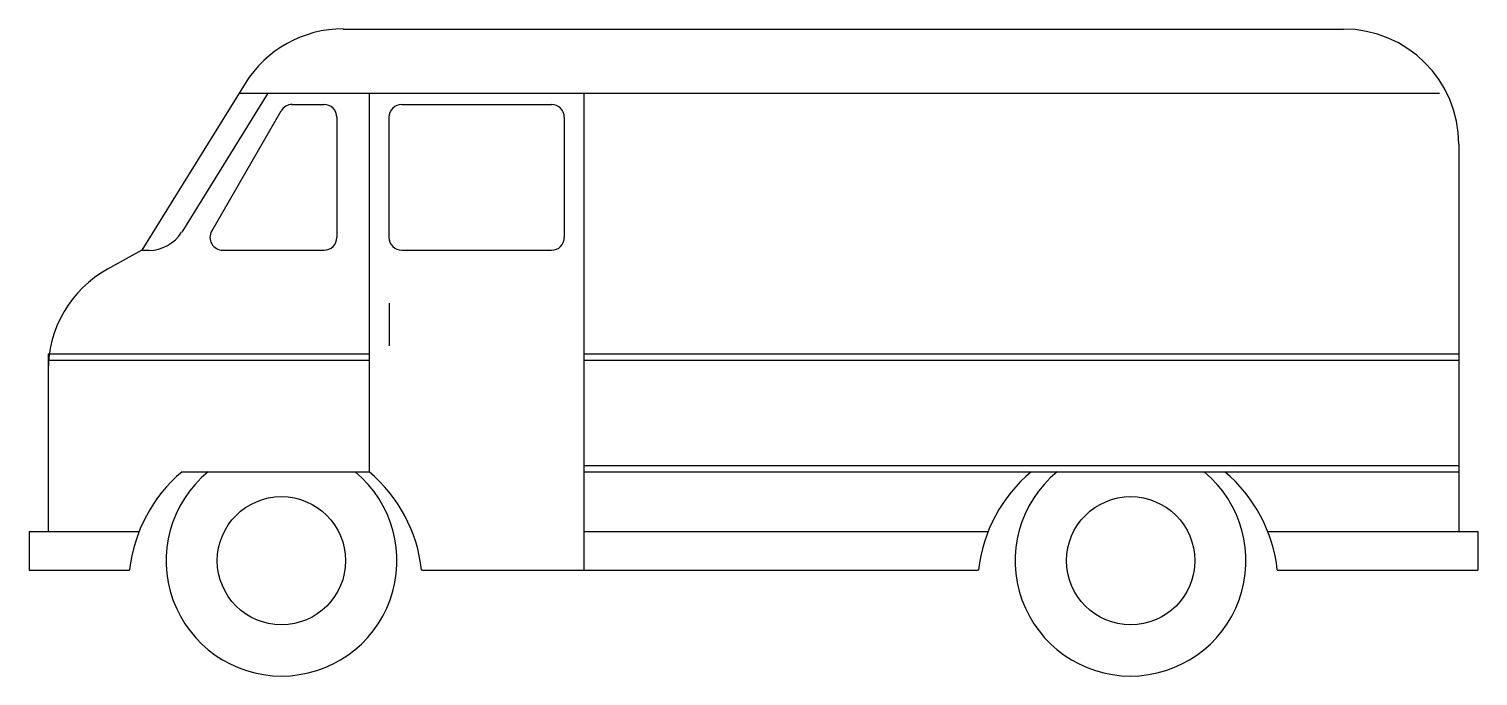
# Model space of a CAD drawing. Extents: x 0 to 1.03, y 0 to 0.46.
import ezdxf

# ---------------------------------------------------------------- set-up
doc = ezdxf.new("R2010")
doc.units = 0
doc.header["$MEASUREMENT"] = 0
doc.layers.get('0').update_dxf_attribs({"linetype": 'CONTINUOUS'})

msp = doc.modelspace()

# ---------------------------------------------------------------- linework, layer by layer
at = {"linetype": 'CONTINUOUS'}
for p, q in [((0.2275, 0.4596), (0.9372, 0.4596)), ((0.158, 0.4209), (0.0846, 0.3025)), ((0.174, 0.4141), (0.1129, 0.3154)), ((0.1538, 0.4141), (1.0055, 0.4141)), ((0.2459, 0.4141), (0.2459, 0.1451)), ((0.3982, 0.4141), (0.3982, 0.0754)), ((0.1342, 0.3161), (0.1835, 0.4015)), ((0.1914, 0.406), (0.2139, 0.406)), ((0.2691, 0.406), (0.3754, 0.406)), ((0.223, 0.3969), (0.223, 0.3116)), ((0.26, 0.3969), (0.26, 0.3116)), ((0.3844, 0.3969), (0.3844, 0.3116)), ((1.0191, 0.3778), (1.0191, 0.1027)), ((0.0846, 0.3025), (0.0603, 0.289)), ((0.0846, 0.3025), (0.0896, 0.3025)), ((0.1421, 0.3025), (0.2139, 0.3025)), ((0.2691, 0.3025), (0.3754, 0.3025)), ((0.2601, 0.2649), (0.2601, 0.2346)), ((0.0182, 0.229), (0.2459, 0.229)), ((0.0182, 0.229), (0.0182, 0.1027)), ((0.3982, 0.229), (1.0191, 0.229)), ((0.0182, 0.2244), (0.2459, 0.2244)), ((0.3982, 0.2244), (1.0191, 0.2244)), ((0.1131, 0.1451), (0.2459, 0.1451)), ((0.3982, 0.1497), (1.0191, 0.1497)), ((0.3982, 0.1451), (1.0191, 0.1451)), ((0.0046, 0.1027), (0.0827, 0.1027)), ((0.0046, 0.1027), (0.0046, 0.0754)), ((0.3982, 0.1027), (0.6852, 0.1027)), ((0.8836, 0.1027), (1.0327, 0.1027)), ((1.0327, 0.1027), (1.0327, 0.0754)), ((0.0046, 0.0754), (0.0759, 0.0754)), ((0.2831, 0.0754), (0.6784, 0.0754)), ((0.8903, 0.0754), (1.0327, 0.0754))]:
    msp.add_line(p, q, dxfattribs=at)
for centre in [(0.1837, 0.082), (0.7863, 0.082)]:
    msp.add_circle(centre, 0.0455, dxfattribs=at)
for centre, radius, start, end in [((0.2275, 0.3779), 0.0818, 89.9752, 148.2659), ((0.9372, 0.3777), 0.0819, 0.0365, 90.0023), ((0.1914, 0.3969), 0.00911, 90.0233, 149.9866), ((0.2139, 0.3969), 0.0091, 359.9588, 90.0412), ((0.2691, 0.3969), 0.0091, 89.9588, 180.0412), ((0.3753, 0.3969), 0.0091, 359.9595, 89.6902), ((0.0896, 0.3297), 0.0273, 269.9882, 328.2838), ((0.1421, 0.3116), 0.00911, 150, 269.9902), ((0.2139, 0.3116), 0.0091, 269.9588, 0.041), ((0.2691, 0.3116), 0.0091, 179.959, 270.0412), ((0.3753, 0.3116), 0.0091, 270.3102, 0.0405), ((0.1002, 0.2173), 0.0821, 119.1048, 179.9525), ((0.1816, 0.0638), 0.1063, 130.0823, 173.7253), ((0.1838, 0.082), 0.0819, 129.5799, 50.4201), ((0.1771, 0.0636), 0.1067, 6.3857, 49.8776), ((0.7844, 0.0636), 0.1067, 130.1224, 173.6143), ((0.7862, 0.082), 0.0819, 129.5799, 50.4202), ((0.7841, 0.0635), 0.1069, 6.4118, 49.7806)]:
    msp.add_arc(centre, radius, start, end, dxfattribs=at)

doc.saveas('drawing.dxf')
